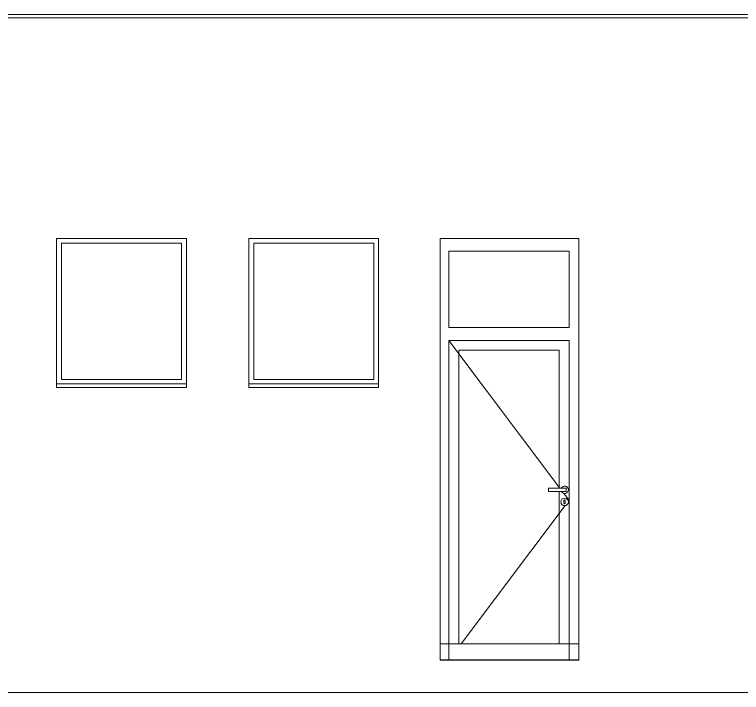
# Model space of a CAD drawing. Header units: millimetres. Extents: x -20192 to 462224, y -45352 to 20466.
# Drawn here: x 154894 to 159376, y 2030 to 6210 of the extents above; entities that cross this region are included whole.
import ezdxf

# ---------------------------------------------------------------- set-up
doc = ezdxf.new("R2010")
doc.units = ezdxf.units.MM
for name, color, linetype, lineweight in [('A-FLOR', 192, 'Continuous', 9), ('A-GLAZ', 151, 'Continuous', 9), ('A-ROOF', 132, 'Continuous', 9), ('A-WALL', 113, 'Continuous', 9), ('Q-SPCQ', 91, 'Continuous', 9)]:
    doc.layers.add(name, color=color, linetype=linetype, lineweight=lineweight)

# ---------------------------------------------------------------- blocks, each defined once
blk = doc.blocks.new('OKNO_dvere vchod_1k_nadsvetlik - vstupni dvere 1100_2435 2-1384119-VB2-Z-Bourání')
at = {"layer": 'A-GLAZ'}
for p, q in [((-12425.8, 4280), (-12425.8, 4750)), ((-12425.8, 4750), (-11685.8, 4750)), ((-11685.8, 4750), (-11685.8, 4280)), ((-11685.8, 4280), (-12425.8, 4280)), ((-12425.8, 2230), (-12425.8, 4200)), ((-12425.8, 4200), (-11685.8, 4200)), ((-12425.8, 4200), (-11742.2, 3290)), ((-11685.8, 4200), (-11685.8, 2230)), ((-12365.8, 2330), (-12365.8, 4140)), ((-12365.8, 4140), (-11745.8, 4140)), ((-11745.8, 4140), (-11745.8, 3290)), ((-11812.8, 3290), (-11812.8, 3270)), ((-11702.8, 3290), (-11812.8, 3290)), ((-11702.8, 3270), (-11702.8, 3290)), ((-11812.8, 3270), (-11702.8, 3270)), ((-11745.8, 3270), (-11745.8, 2330)), ((-11718, 3257.8), (-11685.8, 3215)), ((-11710.4, 3182.3), (-12350.8, 2330)), ((-11716.8, 3197), (-11716.8, 3213)), ((-11708.8, 3213), (-11708.8, 3197)), ((-11685.8, 3215), (-11690.3, 3209)), ((-12481.4, 2230.4), (-11625.8, 2230.4))]:
    blk.add_line(p, q, dxfattribs=at)
for centre, radius, start, end in [((-11712.8, 3280), 23, 0, 154.0561), ((-11712.8, 3280), 23, 205.9439, 0), ((-11712.8, 3205), 23, 0, 180), ((-11712.8, 3205), 23, 180, 0), ((-11712.8, 3213), 4, 0, 180), ((-11712.8, 3197), 4, 180, 0)]:
    blk.add_arc(centre, radius, start, end, dxfattribs=at)
blk = doc.blocks.new('OKNO_1k - OKNO_1k_900x1000-2034286-VB2-Z-Bourání')
at = {"layer": 'A-GLAZ'}
for p, q in [((-14815.1, 3960), (-14815.1, 4800)), ((-14815.1, 4800), (-14075.1, 4800)), ((-14075.1, 4800), (-14075.1, 3960)), ((-14075.1, 3960), (-14815.1, 3960))]:
    blk.add_line(p, q, dxfattribs=at)
blk = doc.blocks.new('parapet_ext - parapet_ext-V45-VB2-Z-Bourání')
at = {"layer": 'Q-SPCQ'}
for p, q in [((-14845.1, 3910), (-14845.1, 3932)), ((-14045.1, 3932), (-14845.1, 3932)), ((-14045.1, 3910), (-14845.1, 3910)), ((-14045.1, 3932), (-14045.1, 3910))]:
    blk.add_line(p, q, dxfattribs=at)

msp = doc.modelspace()

# ---------------------------------------------------------------- linework, layer by layer
at = {"layer": 'A-FLOR'}
msp.add_line((157518, 2330), (158373, 2330), dxfattribs=at)
at = {"layer": 'A-ROOF', "color": 41}
for p, q in [((153855.6, 6210), (165762.7, 6210)), ((165762.7, 6190), (153855.6, 6190))]:
    msp.add_line(p, q, dxfattribs=at)
at = {"layer": 'A-WALL', "color": 41}
for p, q in [((155153.7, 3932), (155153.7, 4830)), ((155153.7, 4830), (155953.7, 4830)), ((155953.7, 4830), (155953.7, 3932)), ((156338.7, 3932), (156338.7, 4830)), ((156338.7, 4830), (157138.7, 4830)), ((157138.7, 4830), (157138.7, 3932)), ((157518, 2230), (157518, 4830)), ((157518, 4830), (158373, 4830)), ((158373, 4830), (158373, 2230)), ((158373, 2230), (157518, 2230)), ((152664.1, 2030), (165762.7, 2030))]:
    msp.add_line(p, q, dxfattribs=at)

# ---------------------------------------------------------------- block references
at = {"layer": 'A-GLAZ'}
for name, p in [('OKNO_1k - OKNO_1k_900x1000-2034286-VB2-Z-Bourání', (169998.8, 0)), ('OKNO_1k - OKNO_1k_900x1000-2034286-VB2-Z-Bourání', (171183.8, 0)), ('OKNO_dvere vchod_1k_nadsvetlik - vstupni dvere 1100_2435 2-1384119-VB2-Z-Bourání', (169998.8, 0))]:
    msp.add_blockref(name, p, dxfattribs=at)
at = {"layer": 'Q-SPCQ'}
for p in [(169998.8, 0), (171183.8, 0)]:
    msp.add_blockref('parapet_ext - parapet_ext-V45-VB2-Z-Bourání', p, dxfattribs=at)

doc.saveas('drawing.dxf')
